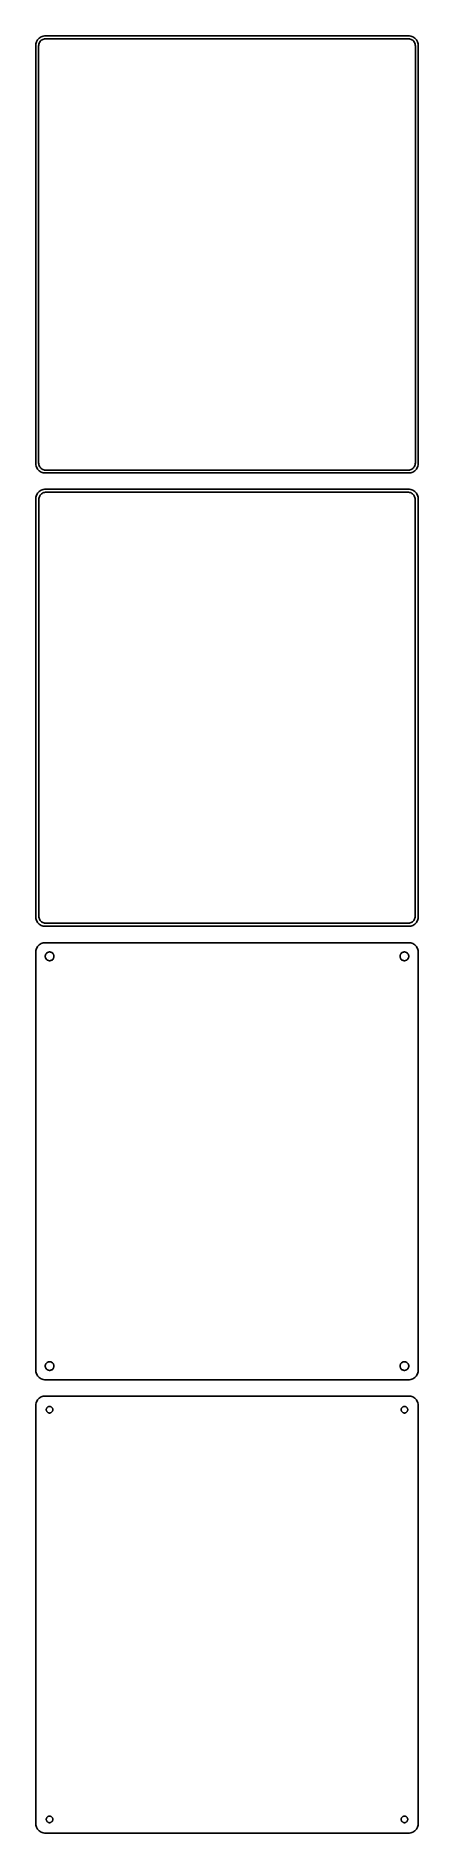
# Model space of a CAD drawing. Header units: metres. Extents: x -105 to 105, y 627 to 1614.
import ezdxf

# ---------------------------------------------------------------- set-up
doc = ezdxf.new("R2010")
doc.units = ezdxf.units.M

msp = doc.modelspace()

# ---------------------------------------------------------------- linework, layer by layer
for p, q in [((-104.961, 1609.63), (-105, 1609)), ((-105, 1609), (-105, 1379)), ((-104.843, 1610.24), (-104.961, 1609.63)), ((-104.649, 1610.84), (-104.843, 1610.24)), ((-104.382, 1611.41), (-104.649, 1610.84)), ((-104.045, 1611.94), (-104.382, 1611.41)), ((-103.645, 1612.42), (-104.045, 1611.94)), ((-103.187, 1612.85), (-103.645, 1612.42)), ((-103.5, 1608.5), (-103.468, 1609)), ((-103.468, 1609), (-103.374, 1609.49)), ((-103.374, 1609.49), (-103.219, 1609.97)), ((-103.219, 1609.97), (-103.005, 1610.43)), ((-102.679, 1613.22), (-103.187, 1612.85)), ((-103.005, 1610.43), (-102.736, 1610.85)), ((-102.736, 1610.85), (-102.416, 1611.24)), ((-102.129, 1613.52), (-102.679, 1613.22)), ((-102.416, 1611.24), (-102.05, 1611.58)), ((-101.545, 1613.76), (-102.129, 1613.52)), ((-102.05, 1611.58), (-101.643, 1611.88)), ((-101.643, 1611.88), (-101.203, 1612.12)), ((-100.937, 1613.91), (-101.545, 1613.76)), ((-101.203, 1612.12), (-100.736, 1612.3)), ((-100.314, 1613.99), (-100.937, 1613.91)), ((-100.736, 1612.3), (-100.25, 1612.43)), ((100.314, 1613.99), (-100.314, 1613.99)), ((-100.25, 1612.43), (-99.7512, 1612.49)), ((-99.7512, 1612.49), (99.7512, 1612.49)), ((99.7512, 1612.49), (100.25, 1612.43)), ((100.25, 1612.43), (100.736, 1612.3)), ((100.937, 1613.91), (100.314, 1613.99)), ((100.736, 1612.3), (101.203, 1612.12)), ((101.545, 1613.76), (100.937, 1613.91)), ((101.203, 1612.12), (101.643, 1611.88)), ((102.129, 1613.52), (101.545, 1613.76)), ((101.643, 1611.88), (102.05, 1611.58)), ((102.05, 1611.58), (102.416, 1611.24)), ((102.679, 1613.22), (102.129, 1613.52)), ((102.416, 1611.24), (102.736, 1610.85)), ((103.187, 1612.85), (102.679, 1613.22)), ((102.736, 1610.85), (103.005, 1610.43)), ((103.005, 1610.43), (103.219, 1609.97)), ((103.645, 1612.42), (103.187, 1612.85)), ((103.219, 1609.97), (103.374, 1609.49)), ((103.374, 1609.49), (103.468, 1609)), ((103.468, 1609), (103.5, 1608.5)), ((104.045, 1611.94), (103.645, 1612.42)), ((104.382, 1611.41), (104.045, 1611.94)), ((104.649, 1610.84), (104.382, 1611.41)), ((104.843, 1610.24), (104.649, 1610.84)), ((104.961, 1609.63), (104.843, 1610.24)), ((105, 1609), (104.961, 1609.63)), ((105, 1379), (105, 1609)), ((-103.5, 1379.5), (-103.5, 1608.5)), ((103.5, 1608.5), (103.5, 1379.5)), ((-105, 1379), (-104.961, 1378.37)), ((-104.961, 1378.37), (-104.843, 1377.76)), ((-104.843, 1377.76), (-104.649, 1377.16)), ((-104.649, 1377.16), (-104.382, 1376.59)), ((-104.382, 1376.59), (-104.045, 1376.06)), ((-104.045, 1376.06), (-103.645, 1375.58)), ((-103.645, 1375.58), (-103.187, 1375.15)), ((-103.468, 1379), (-103.5, 1379.5)), ((-103.374, 1378.51), (-103.468, 1379)), ((-103.219, 1378.03), (-103.374, 1378.51)), ((-103.005, 1377.57), (-103.219, 1378.03)), ((-103.187, 1375.15), (-102.679, 1374.78)), ((-102.736, 1377.15), (-103.005, 1377.57)), ((-102.416, 1376.76), (-102.736, 1377.15)), ((-102.679, 1374.78), (-102.129, 1374.48)), ((-102.05, 1376.42), (-102.416, 1376.76)), ((-102.129, 1374.48), (-101.545, 1374.24)), ((-101.643, 1376.12), (-102.05, 1376.42)), ((-101.203, 1375.88), (-101.643, 1376.12)), ((-101.545, 1374.24), (-100.937, 1374.09)), ((-100.736, 1375.7), (-101.203, 1375.88)), ((-100.937, 1374.09), (-100.314, 1374.01)), ((-100.25, 1375.57), (-100.736, 1375.7)), ((-100.314, 1374.01), (100.314, 1374.01)), ((-99.7512, 1375.51), (-100.25, 1375.57)), ((99.7512, 1375.51), (-99.7512, 1375.51)), ((100.25, 1375.57), (99.7512, 1375.51)), ((100.736, 1375.7), (100.25, 1375.57)), ((100.314, 1374.01), (100.937, 1374.09)), ((101.203, 1375.88), (100.736, 1375.7)), ((100.937, 1374.09), (101.545, 1374.24)), ((101.643, 1376.12), (101.203, 1375.88)), ((101.545, 1374.24), (102.129, 1374.48)), ((102.05, 1376.42), (101.643, 1376.12)), ((102.416, 1376.76), (102.05, 1376.42)), ((102.129, 1374.48), (102.679, 1374.78)), ((102.736, 1377.15), (102.416, 1376.76)), ((102.679, 1374.78), (103.187, 1375.15)), ((103.005, 1377.57), (102.736, 1377.15)), ((103.219, 1378.03), (103.005, 1377.57)), ((103.187, 1375.15), (103.645, 1375.58)), ((103.374, 1378.51), (103.219, 1378.03)), ((103.468, 1379), (103.374, 1378.51)), ((103.5, 1379.5), (103.468, 1379)), ((103.645, 1375.58), (104.045, 1376.06)), ((104.045, 1376.06), (104.382, 1376.59)), ((104.382, 1376.59), (104.649, 1377.16)), ((104.649, 1377.16), (104.843, 1377.76)), ((104.843, 1377.76), (104.961, 1378.37)), ((104.961, 1378.37), (105, 1379)), ((-104.382, 1362.41), (-104.649, 1361.84)), ((-104.045, 1362.94), (-104.382, 1362.41)), ((-103.645, 1363.42), (-104.045, 1362.94)), ((-103.187, 1363.85), (-103.645, 1363.42)), ((-102.679, 1364.22), (-103.187, 1363.85)), ((-102.129, 1364.52), (-102.679, 1364.22)), ((-102.633, 1361.78), (-102.323, 1362.15)), ((-102.323, 1362.15), (-101.969, 1362.48)), ((-101.545, 1364.76), (-102.129, 1364.52)), ((-101.969, 1362.48), (-101.575, 1362.77)), ((-101.575, 1362.77), (-101.149, 1363)), ((-100.937, 1364.91), (-101.545, 1364.76)), ((-101.149, 1363), (-100.697, 1363.18)), ((-100.314, 1364.99), (-100.937, 1364.91)), ((-100.697, 1363.18), (-100.226, 1363.3)), ((100.314, 1364.99), (-100.314, 1364.99)), ((-100.226, 1363.3), (-99.7432, 1363.36)), ((-99.7432, 1363.36), (99.7432, 1363.36)), ((99.7432, 1363.36), (100.226, 1363.3)), ((100.226, 1363.3), (100.697, 1363.18)), ((100.937, 1364.91), (100.314, 1364.99)), ((100.697, 1363.18), (101.149, 1363)), ((101.545, 1364.76), (100.937, 1364.91)), ((101.149, 1363), (101.575, 1362.77)), ((102.129, 1364.52), (101.545, 1364.76)), ((101.575, 1362.77), (101.969, 1362.48)), ((101.969, 1362.48), (102.323, 1362.15)), ((102.679, 1364.22), (102.129, 1364.52)), ((102.323, 1362.15), (102.633, 1361.78)), ((103.187, 1363.85), (102.679, 1364.22)), ((103.645, 1363.42), (103.187, 1363.85)), ((104.045, 1362.94), (103.645, 1363.42)), ((104.382, 1362.41), (104.045, 1362.94)), ((104.649, 1361.84), (104.382, 1362.41)), ((-104.961, 1360.63), (-105, 1360)), ((-105, 1360), (-105, 1130)), ((-104.843, 1361.24), (-104.961, 1360.63)), ((-104.649, 1361.84), (-104.843, 1361.24)), ((-103.373, 1359.5), (-103.342, 1359.99)), ((-103.373, 1130.5), (-103.373, 1359.5)), ((-103.342, 1359.99), (-103.251, 1360.46)), ((-103.251, 1360.46), (-103.101, 1360.93)), ((-103.101, 1360.93), (-102.894, 1361.37)), ((-102.894, 1361.37), (-102.633, 1361.78)), ((102.633, 1361.78), (102.894, 1361.37)), ((102.894, 1361.37), (103.101, 1360.93)), ((103.101, 1360.93), (103.251, 1360.46)), ((103.251, 1360.46), (103.342, 1359.99)), ((103.342, 1359.99), (103.373, 1359.5)), ((103.373, 1359.5), (103.373, 1130.5)), ((104.843, 1361.24), (104.649, 1361.84)), ((104.961, 1360.63), (104.843, 1361.24)), ((105, 1360), (104.961, 1360.63)), ((105, 1130), (105, 1360)), ((-105, 1130), (-104.961, 1129.37)), ((-104.961, 1129.37), (-104.843, 1128.76)), ((-104.843, 1128.76), (-104.649, 1128.16)), ((-104.649, 1128.16), (-104.382, 1127.59)), ((-104.382, 1127.59), (-104.045, 1127.06)), ((-104.045, 1127.06), (-103.645, 1126.58)), ((-103.645, 1126.58), (-103.187, 1126.15)), ((-103.342, 1130.01), (-103.373, 1130.5)), ((-103.251, 1129.54), (-103.342, 1130.01)), ((-103.101, 1129.07), (-103.251, 1129.54)), ((-103.187, 1126.15), (-102.679, 1125.78)), ((-102.894, 1128.63), (-103.101, 1129.07)), ((-102.633, 1128.22), (-102.894, 1128.63)), ((-102.679, 1125.78), (-102.129, 1125.48)), ((-102.323, 1127.85), (-102.633, 1128.22)), ((-101.969, 1127.52), (-102.323, 1127.85)), ((-102.129, 1125.48), (-101.545, 1125.24)), ((-101.575, 1127.23), (-101.969, 1127.52)), ((-101.149, 1127), (-101.575, 1127.23)), ((-101.545, 1125.24), (-100.937, 1125.09)), ((-100.697, 1126.82), (-101.149, 1127)), ((-100.226, 1126.7), (-100.697, 1126.82)), ((-99.7432, 1126.64), (-100.226, 1126.7)), ((99.7432, 1126.64), (-99.7432, 1126.64)), ((100.226, 1126.7), (99.7432, 1126.64)), ((100.697, 1126.82), (100.226, 1126.7)), ((101.149, 1127), (100.697, 1126.82)), ((100.937, 1125.09), (101.545, 1125.24)), ((101.575, 1127.23), (101.149, 1127)), ((101.545, 1125.24), (102.129, 1125.48)), ((101.969, 1127.52), (101.575, 1127.23)), ((102.323, 1127.85), (101.969, 1127.52)), ((102.129, 1125.48), (102.679, 1125.78)), ((102.633, 1128.22), (102.323, 1127.85)), ((102.894, 1128.63), (102.633, 1128.22)), ((102.679, 1125.78), (103.187, 1126.15)), ((103.101, 1129.07), (102.894, 1128.63)), ((103.251, 1129.54), (103.101, 1129.07)), ((103.187, 1126.15), (103.645, 1126.58)), ((103.342, 1130.01), (103.251, 1129.54)), ((103.373, 1130.5), (103.342, 1130.01)), ((103.645, 1126.58), (104.045, 1127.06)), ((104.045, 1127.06), (104.382, 1127.59)), ((104.382, 1127.59), (104.649, 1128.16)), ((104.649, 1128.16), (104.843, 1128.76)), ((104.843, 1128.76), (104.961, 1129.37)), ((104.961, 1129.37), (105, 1130)), ((-102.129, 1115.52), (-102.679, 1115.22)), ((-101.545, 1115.76), (-102.129, 1115.52)), ((-100.937, 1115.91), (-101.545, 1115.76)), ((-100.937, 1125.09), (-100.314, 1125.01)), ((-100.314, 1115.99), (-100.937, 1115.91)), ((-100.314, 1125.01), (100.314, 1125.01)), ((100.314, 1115.99), (-100.314, 1115.99)), ((100.314, 1125.01), (100.937, 1125.09)), ((100.937, 1115.91), (100.314, 1115.99)), ((101.545, 1115.76), (100.937, 1115.91)), ((102.129, 1115.52), (101.545, 1115.76)), ((102.679, 1115.22), (102.129, 1115.52)), ((-104.961, 1111.63), (-105, 1111)), ((-105, 1111), (-105, 881)), ((-104.843, 1112.24), (-104.961, 1111.63)), ((-104.649, 1112.84), (-104.843, 1112.24)), ((-104.382, 1113.41), (-104.649, 1112.84)), ((-104.045, 1113.94), (-104.382, 1113.41)), ((-103.645, 1114.42), (-104.045, 1113.94)), ((-103.187, 1114.85), (-103.645, 1114.42)), ((-102.679, 1115.22), (-103.187, 1114.85)), ((-99.9, 1108.5), (-99.8811, 1108.8)), ((-99.8811, 1108.2), (-99.9, 1108.5)), ((-99.8811, 1108.8), (-99.8246, 1109.1)), ((-99.8246, 1107.9), (-99.8811, 1108.2)), ((-99.8246, 1109.1), (-99.7315, 1109.38)), ((-99.7315, 1107.62), (-99.8246, 1107.9)), ((-99.7315, 1109.38), (-99.6031, 1109.66)), ((-99.6031, 1107.34), (-99.7315, 1107.62)), ((-99.6031, 1109.66), (-99.4416, 1109.91)), ((-99.4416, 1107.09), (-99.6031, 1107.34)), ((-99.4416, 1109.91), (-99.2495, 1110.14)), ((-99.2495, 1106.86), (-99.4416, 1107.09)), ((-99.2495, 1110.14), (-99.0298, 1110.35)), ((-99.0298, 1106.65), (-99.2495, 1106.86)), ((-99.0298, 1110.35), (-98.786, 1110.53)), ((-98.786, 1106.47), (-99.0298, 1106.65)), ((-98.786, 1110.53), (-98.5219, 1110.67)), ((-98.5219, 1106.33), (-98.786, 1106.47)), ((-98.5219, 1110.67), (-98.2416, 1110.78)), ((-98.2416, 1106.22), (-98.5219, 1106.33)), ((-98.2416, 1110.78), (-97.9497, 1110.86)), ((-97.9497, 1106.14), (-98.2416, 1106.22)), ((-97.9497, 1110.86), (-97.6507, 1110.9)), ((-97.6507, 1106.1), (-97.9497, 1106.14)), ((-97.6507, 1110.9), (-97.3493, 1110.9)), ((-97.3493, 1106.1), (-97.6507, 1106.1)), ((-97.3493, 1110.9), (-97.0503, 1110.86)), ((-97.0503, 1106.14), (-97.3493, 1106.1)), ((-97.0503, 1110.86), (-96.7584, 1110.78)), ((-96.7584, 1106.22), (-97.0503, 1106.14)), ((-96.7584, 1110.78), (-96.4781, 1110.67)), ((-96.4781, 1106.33), (-96.7584, 1106.22)), ((-96.4781, 1110.67), (-96.214, 1110.53)), ((-96.214, 1106.47), (-96.4781, 1106.33)), ((-96.214, 1110.53), (-95.9702, 1110.35)), ((-95.9702, 1106.65), (-96.214, 1106.47)), ((-95.9702, 1110.35), (-95.7505, 1110.14)), ((-95.7505, 1106.86), (-95.9702, 1106.65)), ((-95.7505, 1110.14), (-95.5583, 1109.91)), ((-95.5583, 1107.09), (-95.7505, 1106.86)), ((-95.5583, 1109.91), (-95.3969, 1109.66)), ((-95.3969, 1107.34), (-95.5583, 1107.09)), ((-95.3969, 1109.66), (-95.2685, 1109.38)), ((-95.2685, 1107.62), (-95.3969, 1107.34)), ((-95.2685, 1109.38), (-95.1754, 1109.1)), ((-95.1754, 1107.9), (-95.2685, 1107.62)), ((-95.1754, 1109.1), (-95.1189, 1108.8)), ((-95.1189, 1108.2), (-95.1754, 1107.9)), ((-95.1189, 1108.8), (-95.1, 1108.5)), ((-95.1, 1108.5), (-95.1189, 1108.2)), ((95.1, 1108.5), (95.1189, 1108.8)), ((95.1189, 1108.2), (95.1, 1108.5)), ((95.1189, 1108.8), (95.1754, 1109.1)), ((95.1754, 1107.9), (95.1189, 1108.2)), ((95.1754, 1109.1), (95.2685, 1109.38)), ((95.2685, 1107.62), (95.1754, 1107.9)), ((95.2685, 1109.38), (95.3969, 1109.66)), ((95.3969, 1107.34), (95.2685, 1107.62)), ((95.3969, 1109.66), (95.5583, 1109.91)), ((95.5583, 1107.09), (95.3969, 1107.34)), ((95.5583, 1109.91), (95.7505, 1110.14)), ((95.7505, 1106.86), (95.5583, 1107.09)), ((95.7505, 1110.14), (95.9702, 1110.35)), ((95.9702, 1106.65), (95.7505, 1106.86)), ((95.9702, 1110.35), (96.214, 1110.53)), ((96.214, 1106.47), (95.9702, 1106.65)), ((96.214, 1110.53), (96.4781, 1110.67)), ((96.4781, 1106.33), (96.214, 1106.47)), ((96.4781, 1110.67), (96.7584, 1110.78)), ((96.7584, 1106.22), (96.4781, 1106.33)), ((96.7584, 1110.78), (97.0503, 1110.86)), ((97.0503, 1106.14), (96.7584, 1106.22)), ((97.0503, 1110.86), (97.3493, 1110.9)), ((97.3493, 1106.1), (97.0503, 1106.14)), ((97.3493, 1110.9), (97.6507, 1110.9)), ((97.6507, 1106.1), (97.3493, 1106.1)), ((97.6507, 1110.9), (97.9497, 1110.86)), ((97.9497, 1106.14), (97.6507, 1106.1)), ((97.9497, 1110.86), (98.2416, 1110.78)), ((98.2416, 1106.22), (97.9497, 1106.14)), ((98.2416, 1110.78), (98.5219, 1110.67)), ((98.5219, 1106.33), (98.2416, 1106.22)), ((98.5219, 1110.67), (98.786, 1110.53)), ((98.786, 1106.47), (98.5219, 1106.33)), ((98.786, 1110.53), (99.0298, 1110.35)), ((99.0298, 1106.65), (98.786, 1106.47)), ((99.0298, 1110.35), (99.2495, 1110.14)), ((99.2495, 1106.86), (99.0298, 1106.65)), ((99.2495, 1110.14), (99.4416, 1109.91)), ((99.4416, 1107.09), (99.2495, 1106.86)), ((99.4416, 1109.91), (99.6031, 1109.66)), ((99.6031, 1107.34), (99.4416, 1107.09)), ((99.6031, 1109.66), (99.7315, 1109.38)), ((99.7315, 1107.62), (99.6031, 1107.34)), ((99.7315, 1109.38), (99.8246, 1109.1)), ((99.8246, 1107.9), (99.7315, 1107.62)), ((99.8246, 1109.1), (99.8811, 1108.8)), ((99.8811, 1108.2), (99.8246, 1107.9)), ((99.8811, 1108.8), (99.9, 1108.5)), ((99.9, 1108.5), (99.8811, 1108.2)), ((103.187, 1114.85), (102.679, 1115.22)), ((103.645, 1114.42), (103.187, 1114.85)), ((104.045, 1113.94), (103.645, 1114.42)), ((104.382, 1113.41), (104.045, 1113.94)), ((104.649, 1112.84), (104.382, 1113.41)), ((104.843, 1112.24), (104.649, 1112.84)), ((104.961, 1111.63), (104.843, 1112.24)), ((105, 1111), (104.961, 1111.63)), ((105, 881), (105, 1111)), ((-105, 881), (-104.961, 880.373)), ((-104.961, 880.373), (-104.843, 879.757)), ((-104.843, 879.757), (-104.649, 879.159)), ((-104.649, 879.159), (-104.382, 878.591)), ((-104.382, 878.591), (-104.045, 878.061)), ((-99.9, 883.5), (-99.8811, 883.801)), ((-99.8811, 883.199), (-99.9, 883.5)), ((-99.8811, 883.801), (-99.8246, 884.097)), ((-99.8246, 882.903), (-99.8811, 883.199)), ((-99.8246, 884.097), (-99.7315, 884.383)), ((-99.7315, 882.617), (-99.8246, 882.903)), ((-99.7315, 884.383), (-99.6031, 884.656)), ((-99.6031, 882.344), (-99.7315, 882.617)), ((-99.6031, 884.656), (-99.4416, 884.911)), ((-99.4416, 882.089), (-99.6031, 882.344)), ((-99.4416, 884.911), (-99.2495, 885.143)), ((-99.2495, 881.857), (-99.4416, 882.089)), ((-99.2495, 885.143), (-99.0298, 885.349)), ((-99.0298, 881.651), (-99.2495, 881.857)), ((-99.0298, 885.349), (-98.786, 885.526)), ((-98.786, 881.474), (-99.0298, 881.651)), ((-98.786, 885.526), (-98.5219, 885.672)), ((-98.5219, 881.328), (-98.786, 881.474)), ((-98.5219, 885.672), (-98.2416, 885.783)), ((-98.2416, 881.217), (-98.5219, 881.328)), ((-98.2416, 885.783), (-97.9497, 885.857)), ((-97.9497, 881.143), (-98.2416, 881.217)), ((-97.9497, 885.857), (-97.6507, 885.895)), ((-97.6507, 881.105), (-97.9497, 881.143)), ((-97.6507, 885.895), (-97.3493, 885.895)), ((-97.3493, 881.105), (-97.6507, 881.105)), ((-97.3493, 885.895), (-97.0503, 885.857)), ((-97.0503, 881.143), (-97.3493, 881.105)), ((-97.0503, 885.857), (-96.7584, 885.783)), ((-96.7584, 881.217), (-97.0503, 881.143)), ((-96.7584, 885.783), (-96.4781, 885.672)), ((-96.4781, 881.328), (-96.7584, 881.217)), ((-96.4781, 885.672), (-96.214, 885.526)), ((-96.214, 881.474), (-96.4781, 881.328)), ((-96.214, 885.526), (-95.9702, 885.349)), ((-95.9702, 881.651), (-96.214, 881.474)), ((-95.9702, 885.349), (-95.7505, 885.143)), ((-95.7505, 881.857), (-95.9702, 881.651)), ((-95.7505, 885.143), (-95.5583, 884.911)), ((-95.5583, 882.089), (-95.7505, 881.857)), ((-95.5583, 884.911), (-95.3969, 884.656)), ((-95.3969, 882.344), (-95.5583, 882.089)), ((-95.3969, 884.656), (-95.2685, 884.383)), ((-95.2685, 882.617), (-95.3969, 882.344)), ((-95.2685, 884.383), (-95.1754, 884.097)), ((-95.1754, 882.903), (-95.2685, 882.617)), ((-95.1754, 884.097), (-95.1189, 883.801)), ((-95.1189, 883.199), (-95.1754, 882.903)), ((-95.1189, 883.801), (-95.1, 883.5)), ((-95.1, 883.5), (-95.1189, 883.199)), ((95.1, 883.5), (95.1189, 883.801)), ((95.1189, 883.199), (95.1, 883.5)), ((95.1189, 883.801), (95.1754, 884.097)), ((95.1754, 882.903), (95.1189, 883.199)), ((95.1754, 884.097), (95.2685, 884.383)), ((95.2685, 882.617), (95.1754, 882.903)), ((95.2685, 884.383), (95.3969, 884.656)), ((95.3969, 882.344), (95.2685, 882.617)), ((95.3969, 884.656), (95.5583, 884.911)), ((95.5583, 882.089), (95.3969, 882.344)), ((95.5583, 884.911), (95.7505, 885.143)), ((95.7505, 881.857), (95.5583, 882.089)), ((95.7505, 885.143), (95.9702, 885.349)), ((95.9702, 881.651), (95.7505, 881.857)), ((95.9702, 885.349), (96.214, 885.526)), ((96.214, 881.474), (95.9702, 881.651)), ((96.214, 885.526), (96.4781, 885.672)), ((96.4781, 881.328), (96.214, 881.474)), ((96.4781, 885.672), (96.7584, 885.783)), ((96.7584, 881.217), (96.4781, 881.328)), ((96.7584, 885.783), (97.0503, 885.857)), ((97.0503, 881.143), (96.7584, 881.217)), ((97.0503, 885.857), (97.3493, 885.895)), ((97.3493, 881.105), (97.0503, 881.143)), ((97.3493, 885.895), (97.6507, 885.895)), ((97.6507, 881.105), (97.3493, 881.105)), ((97.6507, 885.895), (97.9497, 885.857)), ((97.9497, 881.143), (97.6507, 881.105)), ((97.9497, 885.857), (98.2416, 885.783)), ((98.2416, 881.217), (97.9497, 881.143)), ((98.2416, 885.783), (98.5219, 885.672)), ((98.5219, 881.328), (98.2416, 881.217)), ((98.5219, 885.672), (98.786, 885.526)), ((98.786, 881.474), (98.5219, 881.328)), ((98.786, 885.526), (99.0298, 885.349)), ((99.0298, 881.651), (98.786, 881.474)), ((99.0298, 885.349), (99.2495, 885.143)), ((99.2495, 881.857), (99.0298, 881.651)), ((99.2495, 885.143), (99.4416, 884.911)), ((99.4416, 882.089), (99.2495, 881.857)), ((99.4416, 884.911), (99.6031, 884.656)), ((99.6031, 882.344), (99.4416, 882.089)), ((99.6031, 884.656), (99.7315, 884.383)), ((99.7315, 882.617), (99.6031, 882.344)), ((99.7315, 884.383), (99.8246, 884.097)), ((99.8246, 882.903), (99.7315, 882.617)), ((99.8246, 884.097), (99.8811, 883.801)), ((99.8811, 883.199), (99.8246, 882.903)), ((99.8811, 883.801), (99.9, 883.5)), ((99.9, 883.5), (99.8811, 883.199)), ((104.045, 878.061), (104.382, 878.591)), ((104.382, 878.591), (104.649, 879.159)), ((104.649, 879.159), (104.843, 879.757)), ((104.843, 879.757), (104.961, 880.373)), ((104.961, 880.373), (105, 881)), ((-104.045, 878.061), (-103.645, 877.577)), ((-103.645, 877.577), (-103.187, 877.147)), ((-103.187, 877.147), (-102.679, 876.778)), ((-102.679, 876.778), (-102.129, 876.476)), ((-102.129, 876.476), (-101.545, 876.245)), ((-101.545, 876.245), (-100.937, 876.089)), ((-100.937, 876.089), (-100.314, 876.01)), ((-100.314, 876.01), (100.314, 876.01)), ((100.314, 876.01), (100.937, 876.089)), ((100.937, 876.089), (101.545, 876.245)), ((101.545, 876.245), (102.129, 876.476)), ((102.129, 876.476), (102.679, 876.778)), ((102.679, 876.778), (103.187, 877.147)), ((103.187, 877.147), (103.645, 877.577)), ((103.645, 877.577), (104.045, 878.061)), ((-104.961, 862.627), (-105, 862)), ((-105, 862), (-105, 632)), ((-104.843, 863.243), (-104.961, 862.627)), ((-104.649, 863.841), (-104.843, 863.243)), ((-104.382, 864.409), (-104.649, 863.841)), ((-104.045, 864.939), (-104.382, 864.409)), ((-103.645, 865.423), (-104.045, 864.939)), ((-103.187, 865.853), (-103.645, 865.423)), ((-102.679, 866.222), (-103.187, 865.853)), ((-102.129, 866.524), (-102.679, 866.222)), ((-101.545, 866.755), (-102.129, 866.524)), ((-100.937, 866.911), (-101.545, 866.755)), ((-100.314, 866.99), (-100.937, 866.911)), ((100.314, 866.99), (-100.314, 866.99)), ((-99.3, 859.5), (-99.2858, 859.726)), ((-99.2858, 859.274), (-99.3, 859.5)), ((-99.2858, 859.726), (-99.2434, 859.948)), ((-99.2434, 859.052), (-99.2858, 859.274)), ((-99.2434, 859.948), (-99.1736, 860.163)), ((-99.1736, 858.837), (-99.2434, 859.052)), ((-99.1736, 860.163), (-99.0773, 860.367)), ((-99.0773, 858.633), (-99.1736, 858.837)), ((-99.0773, 860.367), (-98.9562, 860.558)), ((-98.9562, 860.558), (-98.8121, 860.732)), ((-98.8121, 860.732), (-98.6474, 860.887)), ((-98.6474, 860.887), (-98.4645, 861.02)), ((-98.4645, 861.02), (-98.2664, 861.129)), ((-98.2664, 861.129), (-98.0562, 861.212)), ((-98.0562, 861.212), (-97.8373, 861.268)), ((-97.8373, 861.268), (-97.613, 861.296)), ((-97.613, 861.296), (-97.387, 861.296)), ((-97.387, 861.296), (-97.1627, 861.268)), ((-97.1627, 861.268), (-96.9438, 861.212)), ((-96.9438, 861.212), (-96.7336, 861.129)), ((-96.7336, 861.129), (-96.5355, 861.02)), ((-96.5355, 861.02), (-96.3526, 860.887)), ((-96.3526, 860.887), (-96.1879, 860.732)), ((-96.1879, 860.732), (-96.0438, 860.558)), ((-96.0438, 860.558), (-95.9226, 860.367)), ((-95.9226, 860.367), (-95.8264, 860.163)), ((-95.8264, 858.837), (-95.9226, 858.633)), ((-95.8264, 860.163), (-95.7565, 859.948)), ((-95.7565, 859.052), (-95.8264, 858.837)), ((-95.7565, 859.948), (-95.7142, 859.726)), ((-95.7142, 859.274), (-95.7565, 859.052)), ((-95.7142, 859.726), (-95.7, 859.5)), ((-95.7, 859.5), (-95.7142, 859.274)), ((95.7, 859.5), (95.7142, 859.726)), ((95.7142, 859.274), (95.7, 859.5)), ((95.7142, 859.726), (95.7565, 859.948)), ((95.7565, 859.052), (95.7142, 859.274)), ((95.7565, 859.948), (95.8264, 860.163)), ((95.8264, 858.837), (95.7565, 859.052)), ((95.8264, 860.163), (95.9226, 860.367)), ((95.9226, 858.633), (95.8264, 858.837)), ((95.9226, 860.367), (96.0438, 860.558)), ((96.0438, 860.558), (96.1879, 860.732)), ((96.1879, 860.732), (96.3526, 860.887)), ((96.3526, 860.887), (96.5355, 861.02)), ((96.5355, 861.02), (96.7336, 861.129)), ((96.7336, 861.129), (96.9438, 861.212)), ((96.9438, 861.212), (97.1627, 861.268)), ((97.1627, 861.268), (97.387, 861.296)), ((97.387, 861.296), (97.613, 861.296)), ((97.613, 861.296), (97.8373, 861.268)), ((97.8373, 861.268), (98.0562, 861.212)), ((98.0562, 861.212), (98.2664, 861.129)), ((98.2664, 861.129), (98.4645, 861.02)), ((98.4645, 861.02), (98.6474, 860.887)), ((98.6474, 860.887), (98.8121, 860.732)), ((98.8121, 860.732), (98.9562, 860.558)), ((98.9562, 860.558), (99.0773, 860.367)), ((99.0773, 860.367), (99.1736, 860.163)), ((99.1736, 858.837), (99.0773, 858.633)), ((99.1736, 860.163), (99.2434, 859.948)), ((99.2434, 859.052), (99.1736, 858.837)), ((99.2434, 859.948), (99.2858, 859.726)), ((99.2858, 859.274), (99.2434, 859.052)), ((99.2858, 859.726), (99.3, 859.5)), ((99.3, 859.5), (99.2858, 859.274)), ((100.937, 866.911), (100.314, 866.99)), ((101.545, 866.755), (100.937, 866.911)), ((102.129, 866.524), (101.545, 866.755)), ((102.679, 866.222), (102.129, 866.524)), ((103.187, 865.853), (102.679, 866.222)), ((103.645, 865.423), (103.187, 865.853)), ((104.045, 864.939), (103.645, 865.423)), ((104.382, 864.409), (104.045, 864.939)), ((104.649, 863.841), (104.382, 864.409)), ((104.843, 863.243), (104.649, 863.841)), ((104.961, 862.627), (104.843, 863.243)), ((105, 862), (104.961, 862.627)), ((105, 632), (105, 862)), ((-98.9562, 858.442), (-99.0773, 858.633)), ((-98.8121, 858.268), (-98.9562, 858.442)), ((-98.6474, 858.113), (-98.8121, 858.268)), ((-98.4645, 857.98), (-98.6474, 858.113)), ((-98.2664, 857.871), (-98.4645, 857.98)), ((-98.0562, 857.788), (-98.2664, 857.871)), ((-97.8373, 857.732), (-98.0562, 857.788)), ((-97.613, 857.704), (-97.8373, 857.732)), ((-97.387, 857.704), (-97.613, 857.704)), ((-97.1627, 857.732), (-97.387, 857.704)), ((-96.9438, 857.788), (-97.1627, 857.732)), ((-96.7336, 857.871), (-96.9438, 857.788)), ((-96.5355, 857.98), (-96.7336, 857.871)), ((-96.3526, 858.113), (-96.5355, 857.98)), ((-96.1879, 858.268), (-96.3526, 858.113)), ((-96.0438, 858.442), (-96.1879, 858.268)), ((-95.9226, 858.633), (-96.0438, 858.442)), ((96.0438, 858.442), (95.9226, 858.633)), ((96.1879, 858.268), (96.0438, 858.442)), ((96.3526, 858.113), (96.1879, 858.268)), ((96.5355, 857.98), (96.3526, 858.113)), ((96.7336, 857.871), (96.5355, 857.98)), ((96.9438, 857.788), (96.7336, 857.871)), ((97.1627, 857.732), (96.9438, 857.788)), ((97.387, 857.704), (97.1627, 857.732)), ((97.613, 857.704), (97.387, 857.704)), ((97.8373, 857.732), (97.613, 857.704)), ((98.0562, 857.788), (97.8373, 857.732)), ((98.2664, 857.871), (98.0562, 857.788)), ((98.4645, 857.98), (98.2664, 857.871)), ((98.6474, 858.113), (98.4645, 857.98)), ((98.8121, 858.268), (98.6474, 858.113)), ((98.9562, 858.442), (98.8121, 858.268)), ((99.0773, 858.633), (98.9562, 858.442)), ((-105, 632), (-104.961, 631.373)), ((-99.3, 634.5), (-99.2858, 634.726)), ((-99.2858, 634.274), (-99.3, 634.5)), ((-99.2858, 634.726), (-99.2434, 634.948)), ((-99.2434, 634.052), (-99.2858, 634.274)), ((-99.2434, 634.948), (-99.1736, 635.163)), ((-99.1736, 633.837), (-99.2434, 634.052)), ((-99.1736, 635.163), (-99.0773, 635.367)), ((-99.0773, 633.633), (-99.1736, 633.837)), ((-99.0773, 635.367), (-98.9562, 635.558)), ((-98.9562, 633.442), (-99.0773, 633.633)), ((-98.9562, 635.558), (-98.8121, 635.732)), ((-98.8121, 633.268), (-98.9562, 633.442)), ((-98.8121, 635.732), (-98.6474, 635.887)), ((-98.6474, 633.113), (-98.8121, 633.268)), ((-98.6474, 635.887), (-98.4645, 636.02)), ((-98.4645, 632.98), (-98.6474, 633.113)), ((-98.4645, 636.02), (-98.2664, 636.129)), ((-98.2664, 632.871), (-98.4645, 632.98)), ((-98.2664, 636.129), (-98.0562, 636.212)), ((-98.0562, 632.788), (-98.2664, 632.871)), ((-98.0562, 636.212), (-97.8373, 636.268)), ((-97.8373, 632.732), (-98.0562, 632.788)), ((-97.8373, 636.268), (-97.613, 636.296)), ((-97.613, 632.704), (-97.8373, 632.732)), ((-97.613, 636.296), (-97.387, 636.296)), ((-97.387, 632.704), (-97.613, 632.704)), ((-97.387, 636.296), (-97.1627, 636.268)), ((-97.1627, 632.732), (-97.387, 632.704)), ((-97.1627, 636.268), (-96.9438, 636.212)), ((-96.9438, 632.788), (-97.1627, 632.732)), ((-96.9438, 636.212), (-96.7336, 636.129)), ((-96.7336, 632.871), (-96.9438, 632.788)), ((-96.7336, 636.129), (-96.5355, 636.02)), ((-96.5355, 632.98), (-96.7336, 632.871)), ((-96.5355, 636.02), (-96.3526, 635.887)), ((-96.3526, 633.113), (-96.5355, 632.98)), ((-96.3526, 635.887), (-96.1879, 635.732)), ((-96.1879, 633.268), (-96.3526, 633.113)), ((-96.1879, 635.732), (-96.0438, 635.558)), ((-96.0438, 633.442), (-96.1879, 633.268)), ((-96.0438, 635.558), (-95.9226, 635.367)), ((-95.9226, 633.633), (-96.0438, 633.442)), ((-95.9226, 635.367), (-95.8264, 635.163)), ((-95.8264, 633.837), (-95.9226, 633.633)), ((-95.8264, 635.163), (-95.7565, 634.948)), ((-95.7565, 634.052), (-95.8264, 633.837)), ((-95.7565, 634.948), (-95.7142, 634.726)), ((-95.7142, 634.274), (-95.7565, 634.052)), ((-95.7142, 634.726), (-95.7, 634.5)), ((-95.7, 634.5), (-95.7142, 634.274)), ((95.7, 634.5), (95.7142, 634.726)), ((95.7142, 634.274), (95.7, 634.5)), ((95.7142, 634.726), (95.7565, 634.948)), ((95.7565, 634.052), (95.7142, 634.274)), ((95.7565, 634.948), (95.8264, 635.163)), ((95.8264, 633.837), (95.7565, 634.052)), ((95.8264, 635.163), (95.9226, 635.367)), ((95.9226, 633.633), (95.8264, 633.837)), ((95.9226, 635.367), (96.0438, 635.558)), ((96.0438, 633.442), (95.9226, 633.633)), ((96.0438, 635.558), (96.1879, 635.732)), ((96.1879, 633.268), (96.0438, 633.442)), ((96.1879, 635.732), (96.3526, 635.887)), ((96.3526, 633.113), (96.1879, 633.268)), ((96.3526, 635.887), (96.5355, 636.02)), ((96.5355, 632.98), (96.3526, 633.113)), ((96.5355, 636.02), (96.7336, 636.129)), ((96.7336, 632.871), (96.5355, 632.98)), ((96.7336, 636.129), (96.9438, 636.212)), ((96.9438, 632.788), (96.7336, 632.871)), ((96.9438, 636.212), (97.1627, 636.268)), ((97.1627, 632.732), (96.9438, 632.788)), ((97.1627, 636.268), (97.387, 636.296)), ((97.387, 632.704), (97.1627, 632.732)), ((97.387, 636.296), (97.613, 636.296)), ((97.613, 632.704), (97.387, 632.704)), ((97.613, 636.296), (97.8373, 636.268)), ((97.8373, 632.732), (97.613, 632.704)), ((97.8373, 636.268), (98.0562, 636.212)), ((98.0562, 632.788), (97.8373, 632.732)), ((98.0562, 636.212), (98.2664, 636.129)), ((98.2664, 632.871), (98.0562, 632.788)), ((98.2664, 636.129), (98.4645, 636.02)), ((98.4645, 632.98), (98.2664, 632.871)), ((98.4645, 636.02), (98.6474, 635.887)), ((98.6474, 633.113), (98.4645, 632.98)), ((98.6474, 635.887), (98.8121, 635.732)), ((98.8121, 633.268), (98.6474, 633.113)), ((98.8121, 635.732), (98.9562, 635.558)), ((98.9562, 633.442), (98.8121, 633.268)), ((98.9562, 635.558), (99.0773, 635.367)), ((99.0773, 633.633), (98.9562, 633.442)), ((99.0773, 635.367), (99.1736, 635.163)), ((99.1736, 633.837), (99.0773, 633.633)), ((99.1736, 635.163), (99.2434, 634.948)), ((99.2434, 634.052), (99.1736, 633.837)), ((99.2434, 634.948), (99.2858, 634.726)), ((99.2858, 634.274), (99.2434, 634.052)), ((99.2858, 634.726), (99.3, 634.5)), ((99.3, 634.5), (99.2858, 634.274)), ((104.961, 631.373), (105, 632)), ((-104.961, 631.373), (-104.843, 630.757)), ((-104.843, 630.757), (-104.649, 630.159)), ((-104.649, 630.159), (-104.382, 629.591)), ((-104.382, 629.591), (-104.045, 629.061)), ((-104.045, 629.061), (-103.645, 628.577)), ((-103.645, 628.577), (-103.187, 628.147)), ((-103.187, 628.147), (-102.679, 627.778)), ((-102.679, 627.778), (-102.129, 627.476)), ((-102.129, 627.476), (-101.545, 627.245)), ((-101.545, 627.245), (-100.937, 627.089)), ((-100.937, 627.089), (-100.314, 627.01)), ((-100.314, 627.01), (100.314, 627.01)), ((100.314, 627.01), (100.937, 627.089)), ((100.937, 627.089), (101.545, 627.245)), ((101.545, 627.245), (102.129, 627.476)), ((102.129, 627.476), (102.679, 627.778)), ((102.679, 627.778), (103.187, 628.147)), ((103.187, 628.147), (103.645, 628.577)), ((103.645, 628.577), (104.045, 629.061)), ((104.045, 629.061), (104.382, 629.591)), ((104.382, 629.591), (104.649, 630.159)), ((104.649, 630.159), (104.843, 630.757)), ((104.843, 630.757), (104.961, 631.373))]:
    msp.add_line(p, q)

doc.saveas('drawing.dxf')
